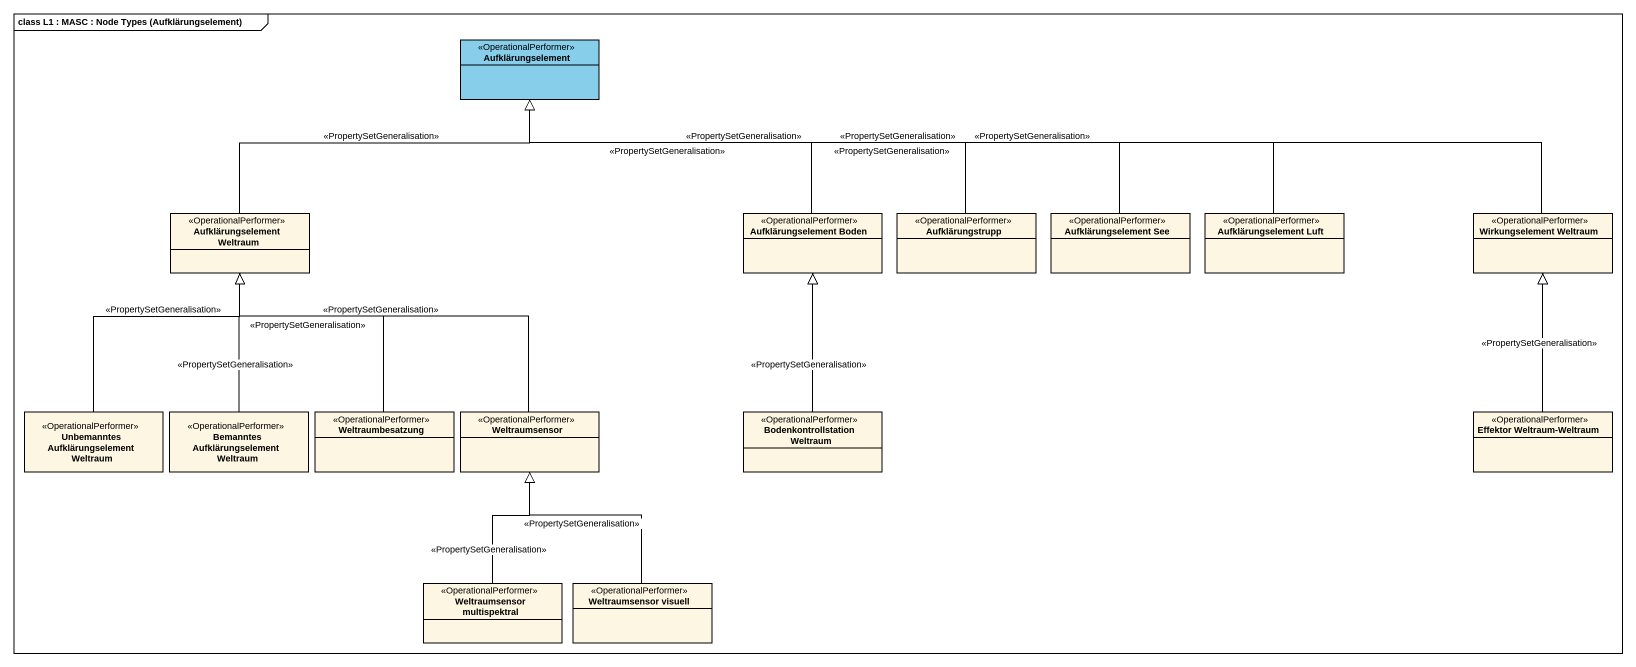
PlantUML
@startuml
mainframe class L1 : MASC : Node Types (Aufklärungselement)
hide circle
hide empty members
class Aufklärungselement <<OperationalPerformer>> #87CEEB
class "Aufklärungselement Weltraum" as Aufklärungselement_Weltraum <<OperationalPerformer>>
class "Aufklärungselement Boden" as Aufklärungselement_Boden <<OperationalPerformer>>
class Aufklärungstrupp <<OperationalPerformer>>
class "Aufklärungselement See" as Aufklärungselement_See <<OperationalPerformer>>
class "Aufklärungselement Luft" as Aufklärungselement_Luft <<OperationalPerformer>>
class "Wirkungselement Weltraum" as Wirkungselement_Weltraum <<OperationalPerformer>>
class "Unbemanntes Aufklärungselement Weltraum" as Unbemanntes <<OperationalPerformer>>
class "Bemanntes Aufklärungselement Weltraum" as Bemanntes <<OperationalPerformer>>
class Weltraumbesatzung <<OperationalPerformer>>
class Weltraumsensor <<OperationalPerformer>>
class "Bodenkontrollstation Weltraum" as Bodenkontrollstation <<OperationalPerformer>>
class "Effektor Weltraum-Weltraum" as Effektor_Weltraum_Weltraum <<OperationalPerformer>>
class "Weltraumsensor multispektral" as Weltraumsensor_multispektral <<OperationalPerformer>>
class "Weltraumsensor visuell" as Weltraumsensor_visuell <<OperationalPerformer>>
Aufklärungselement_Weltraum -right-|> Aufklärungselement : <<PropertySetGeneralisation>>
Aufklärungselement_Boden -up-|> Aufklärungselement : <<PropertySetGeneralisation>>
Aufklärungstrupp -left-|> Aufklärungselement : <<PropertySetGeneralisation>>
Aufklärungselement_See -left-|> Aufklärungselement : <<PropertySetGeneralisation>>
Aufklärungselement_Luft -left-|> Aufklärungselement : <<PropertySetGeneralisation>>
Wirkungselement_Weltraum -left-|> Aufklärungselement : <<PropertySetGeneralisation>>
Unbemanntes -up-|> Aufklärungselement_Weltraum : <<PropertySetGeneralisation>>
Bemanntes -up-|> Aufklärungselement_Weltraum : <<PropertySetGeneralisation>>
Weltraumbesatzung -up-|> Aufklärungselement_Weltraum : <<PropertySetGeneralisation>>
Weltraumsensor -up-|> Aufklärungselement_Weltraum : <<PropertySetGeneralisation>>
Bodenkontrollstation -up-|> Aufklärungselement_Boden : <<PropertySetGeneralisation>>
Effektor_Weltraum_Weltraum -up-|> Wirkungselement_Weltraum : <<PropertySetGeneralisation>>
Weltraumsensor_multispektral -up-|> Weltraumsensor : <<PropertySetGeneralisation>>
Weltraumsensor_visuell -up-|> Weltraumsensor : <<PropertySetGeneralisation>>
@enduml
